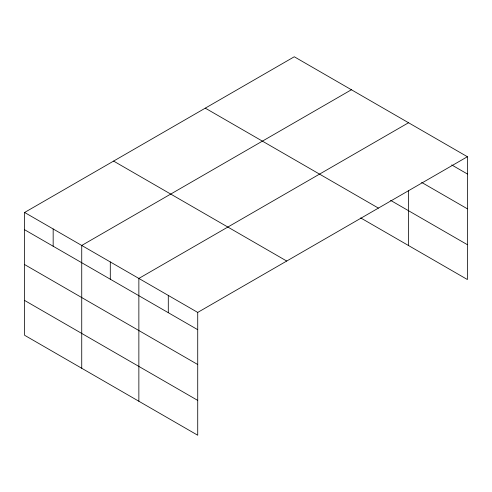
<?xml version="1.0" encoding="UTF-8"?>
<svg xmlns="http://www.w3.org/2000/svg" width="492" height="492" viewBox="0 0 492 492"><rect width="100%" height="100%" fill="white"/><g stroke="black" fill="none" stroke-linecap="round" stroke-linejoin="round"><path stroke-width="0.74" d="M360.71 217.931L467.4 279.53L467.4 156.727L294.277 56.771L24.6 212.47L24.6 335.273L197.722 435.229L197.722 312.42L24.6 212.47M351.405 89.759L81.734 245.453L81.734 368.262M408.538 122.742L138.861 278.435L138.861 401.244M197.722 312.42L467.4 156.727M451.705 164.931L467.4 173.996M421.619 182.391L467.4 208.823M390.599 200.367L467.4 244.702M205.281 108.154L378.409 208.104M113.59 161.087L286.719 261.043M24.6 229.739L197.722 329.689M24.6 264.567L197.722 364.517M24.6 300.446L197.722 400.402M408.538 190.871L408.538 245.545M168.295 295.428L168.295 312.703M110.294 261.947L110.294 279.216M53.167 228.958L53.167 246.234"/></g></svg>
